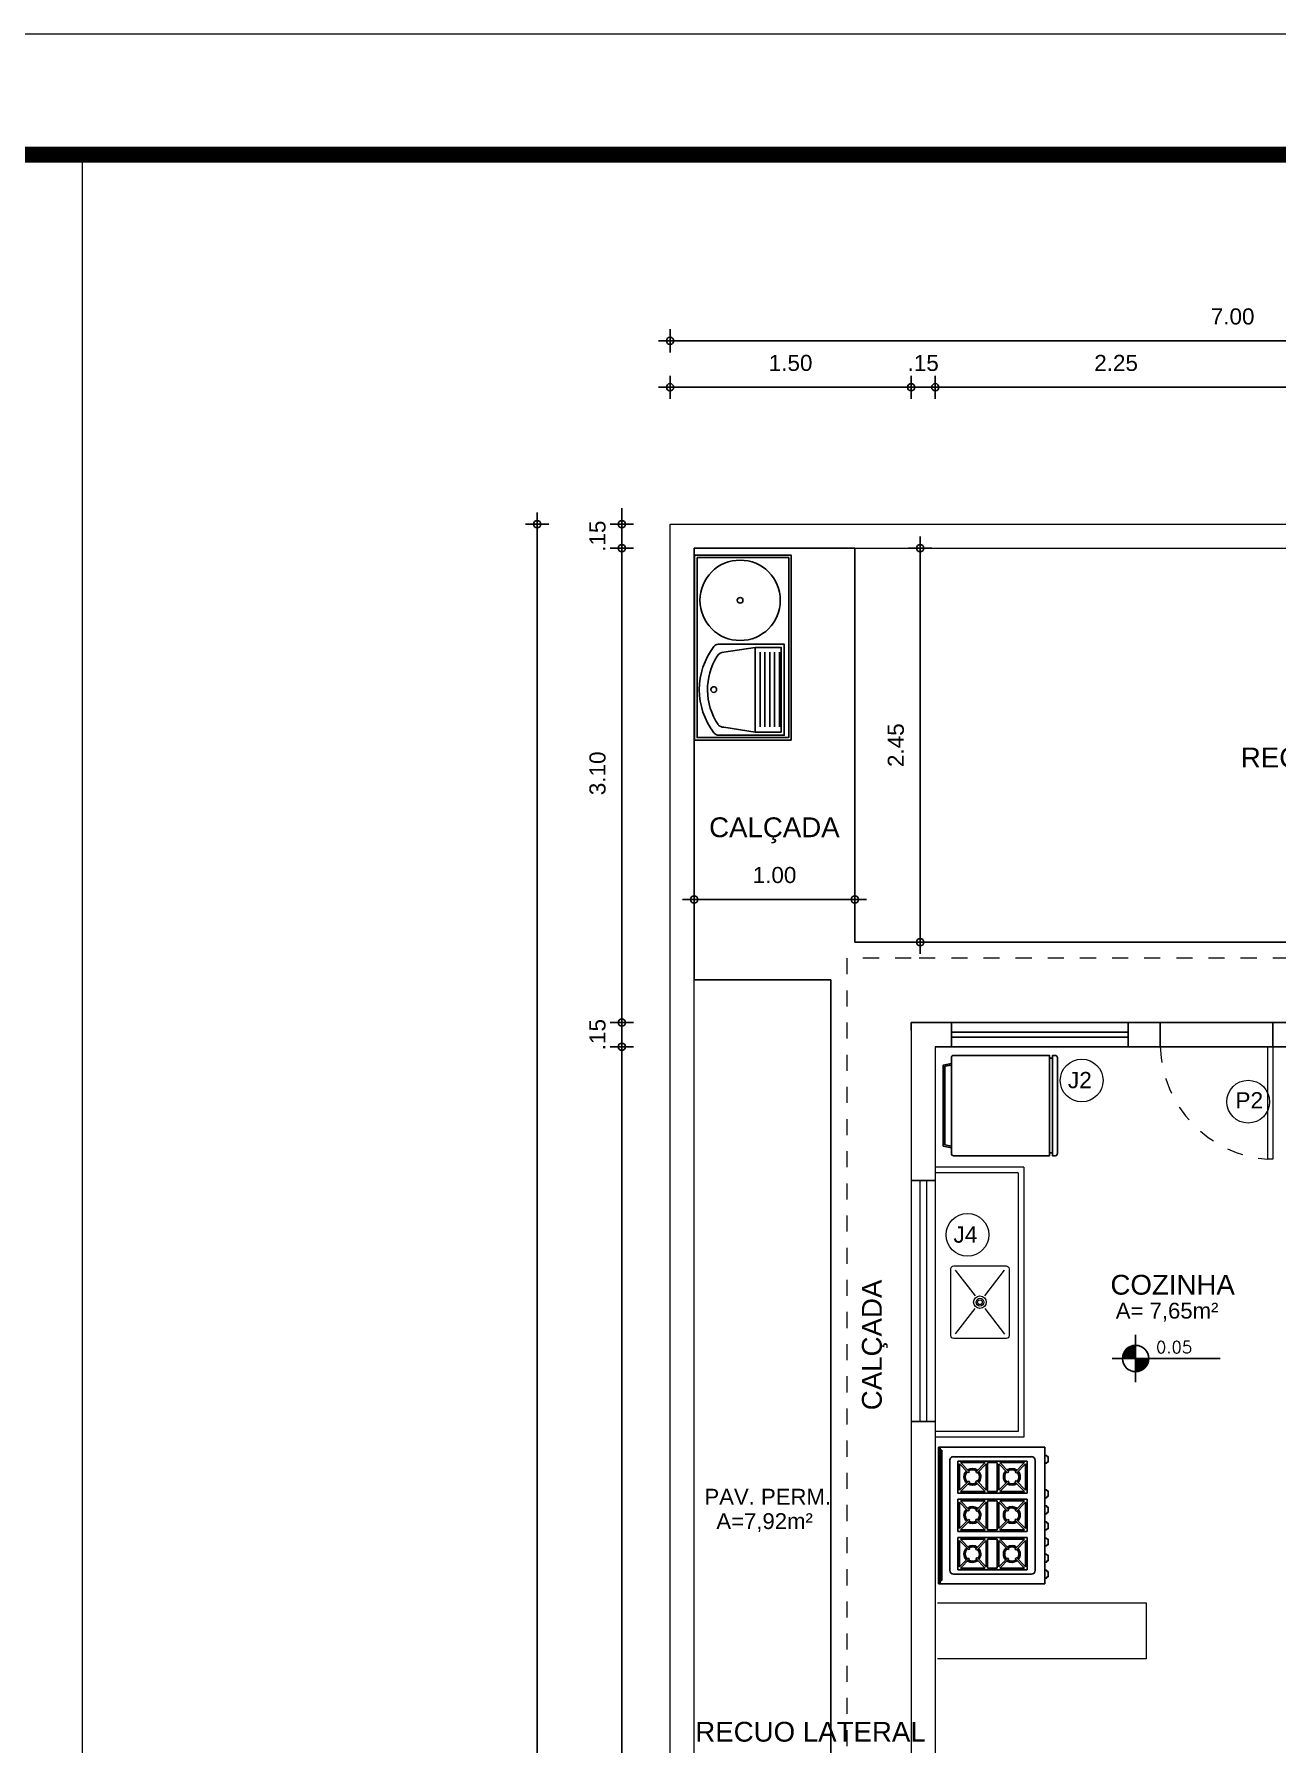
# Model space of a CAD drawing. Header units: millimetres. Extents: x 1345 to 2117, y 1214 to 1365.
# Drawn here: x 1863.5 to 1871.23, y 1285.41 to 1296.04 of the extents above; entities that cross this region are included whole.
import ezdxf

# ---------------------------------------------------------------- set-up
doc = ezdxf.new("R2010")
doc.units = ezdxf.units.MM
doc.header["$LTSCALE"] = 0.5
doc.linetypes.add('HIDDEN2', pattern=[0.1875, 0.125, -0.0625])
for name, color, linetype in [('02', 2, 'Continuous'), ('ARCO', 7, 'HIDDEN2'), ('DIVERSOS', 4, 'Continuous'), ('ESQUADRIA', 3, 'Continuous'), ('ESQUADRIAS', 3, 'Continuous'), ('MOBIL-I', 251, 'Continuous'), ('parede', 2, 'Continuous'), ('PISO', 8, 'Continuous'), ('TEXTO2', 3, 'Continuous'), ('TXT_0', 7, 'Continuous')]:
    doc.layers.add(name, color=color, linetype=linetype)
doc.styles.add('ADITIVOCAD', font='ROMANS.shx')
doc.styles.add('SANSSERIF', font='sas_____.pfb', dxfattribs={"height": 1})
doc.styles.get("Standard").update_dxf_attribs({"font": 'arial.ttf'})
doc.dimstyles.new('ESCALA50', dxfattribs={"dimtxt": 0.1, "dimasz": 0.05, "dimexe": 0.18, "dimexo": 0.06, "dimgap": 0.1, "dimtad": 1, "dimzin": 4, "dimdsep": 46, "dimtxsty": 'Standard', "dimblk": 'BOLA', "dimcen": -0.06, "dimse1": 1, "dimse2": 1, "dimclrd": 7, "dimclrt": 7, "dimadec": 0, "dimazin": 0, "dimtfac": 1, "dimtix": 1, "dimtmove": 0, "dimatfit": 3, "dimldrblk": 'BOLA', "dimfxl": 0, "dimtolj": 1, "dimtzin": 4, "dimarcsym": 0})

# ---------------------------------------------------------------- blocks, each defined once
blk = doc.blocks.new('ADC_MCOZ_03')
for p, q in [((-0.294, -0.66), (-0.294, -0.68)), ((0.294, -0.66), (0.294, -0.68))]:
    blk.add_line(p, q)
for points in [[(-0.263, -0.05), (-0.252, 0), (0.252, 0), (0.262, -0.05)], [(-0.252, -0.05), (-0.244, -0.01), (0.244, -0.01), (0.252, -0.05)]]:
    blk.add_lwpolyline(points)
for points in [[(0.298, -0.05, -0.414214), (0.312, -0.064), (0.312, -0.66), (-0.312, -0.66), (-0.312, -0.064, -0.414214), (-0.298, -0.05)], [(-0.312, -0.68), (-0.312, -0.696, 0.414214), (-0.298, -0.71), (0.298, -0.71, 0.414214), (0.312, -0.696), (0.312, -0.68)]]:
    blk.add_lwpolyline(points, format="xyb", close=True)
blk = doc.blocks.new('ADC_MCOZ_19')
for p, q in [((-0.425, 0), (-0.425, -0.66)), ((0.425, 0), (-0.425, 0)), ((0.425, -0.66), (0.425, 0)), ((0.425, -0.01), (-0.425, -0.01)), ((-0.405, -0.01), (-0.405, -0.02)), ((0.405, -0.02), (-0.405, -0.02)), ((-0.365, -0.093), (-0.365, -0.577)), ((0.342, -0.07), (-0.342, -0.07)), ((0.365, -0.577), (0.365, -0.093)), ((0.405, -0.02), (0.405, -0.01)), ((-0.338, -0.55), (-0.338, -0.12)), ((-0.338, -0.12), (-0.138, -0.12)), ((-0.328, -0.289), (-0.328, -0.136)), ((-0.328, -0.136), (-0.271, -0.192)), ((-0.32, -0.13), (-0.265, -0.184)), ((-0.32, -0.13), (-0.156, -0.13)), ((-0.156, -0.13), (-0.213, -0.185)), ((-0.148, -0.136), (-0.207, -0.194)), ((-0.148, -0.136), (-0.148, -0.289)), ((-0.138, -0.12), (-0.138, -0.55)), ((-0.1, -0.12), (-0.1, -0.55)), ((0.1, -0.12), (-0.1, -0.12)), ((-0.09, -0.136), (-0.09, -0.289)), ((-0.09, -0.136), (-0.031, -0.194)), ((-0.082, -0.13), (-0.025, -0.185)), ((0.082, -0.13), (-0.082, -0.13)), ((0.082, -0.13), (0.027, -0.184)), ((0.09, -0.136), (0.033, -0.192)), ((0.09, -0.289), (0.09, -0.136)), ((0.1, -0.55), (0.1, -0.12)), ((0.138, -0.12), (0.138, -0.55)), ((0.338, -0.12), (0.138, -0.12)), ((0.148, -0.136), (0.207, -0.194)), ((0.148, -0.136), (0.148, -0.289)), ((0.156, -0.13), (0.213, -0.185)), ((0.32, -0.13), (0.156, -0.13)), ((0.32, -0.13), (0.265, -0.184)), ((0.328, -0.136), (0.271, -0.192)), ((0.328, -0.289), (0.328, -0.136)), ((0.338, -0.55), (0.338, -0.12)), ((-0.269, -0.232), (-0.328, -0.289)), ((-0.328, -0.305), (-0.148, -0.305)), ((-0.328, -0.365), (-0.328, -0.305)), ((-0.262, -0.239), (-0.32, -0.295)), ((-0.156, -0.295), (-0.32, -0.295)), ((-0.216, -0.238), (-0.156, -0.295)), ((-0.209, -0.23), (-0.148, -0.289)), ((-0.148, -0.305), (-0.148, -0.365)), ((-0.029, -0.23), (-0.09, -0.289)), ((0.09, -0.305), (-0.09, -0.305)), ((-0.09, -0.305), (-0.09, -0.365)), ((-0.023, -0.238), (-0.082, -0.295)), ((-0.082, -0.295), (0.082, -0.295)), ((0.024, -0.239), (0.082, -0.295)), ((0.031, -0.232), (0.09, -0.289)), ((0.09, -0.365), (0.09, -0.305)), ((0.209, -0.23), (0.148, -0.289)), ((0.148, -0.305), (0.148, -0.365)), ((0.328, -0.305), (0.148, -0.305)), ((0.216, -0.238), (0.156, -0.295)), ((0.156, -0.295), (0.32, -0.295)), ((0.262, -0.239), (0.32, -0.295)), ((0.269, -0.232), (0.328, -0.289)), ((0.328, -0.365), (0.328, -0.305)), ((-0.328, -0.365), (-0.148, -0.365)), ((-0.328, -0.381), (-0.271, -0.437)), ((-0.328, -0.534), (-0.328, -0.381)), ((-0.32, -0.375), (-0.265, -0.429)), ((-0.32, -0.375), (-0.156, -0.375)), ((-0.156, -0.375), (-0.213, -0.43)), ((-0.148, -0.381), (-0.207, -0.439)), ((-0.148, -0.381), (-0.148, -0.534)), ((0.09, -0.365), (-0.09, -0.365)), ((-0.09, -0.381), (-0.031, -0.439)), ((-0.09, -0.381), (-0.09, -0.534)), ((0.082, -0.375), (-0.082, -0.375)), ((-0.082, -0.375), (-0.025, -0.43)), ((0.082, -0.375), (0.027, -0.429)), ((0.09, -0.381), (0.033, -0.437)), ((0.09, -0.534), (0.09, -0.381)), ((0.328, -0.365), (0.148, -0.365)), ((0.148, -0.381), (0.148, -0.534)), ((0.148, -0.381), (0.207, -0.439)), ((0.156, -0.375), (0.213, -0.43)), ((0.32, -0.375), (0.156, -0.375)), ((0.32, -0.375), (0.265, -0.429)), ((0.328, -0.381), (0.271, -0.437)), ((0.328, -0.534), (0.328, -0.381)), ((-0.269, -0.477), (-0.328, -0.534)), ((-0.262, -0.484), (-0.32, -0.54)), ((-0.216, -0.483), (-0.156, -0.54)), ((-0.209, -0.475), (-0.148, -0.534)), ((-0.029, -0.475), (-0.09, -0.534)), ((-0.023, -0.483), (-0.082, -0.54)), ((0.024, -0.484), (0.082, -0.54)), ((0.031, -0.477), (0.09, -0.534)), ((0.209, -0.475), (0.148, -0.534)), ((0.216, -0.483), (0.156, -0.54)), ((0.262, -0.484), (0.32, -0.54)), ((0.269, -0.477), (0.328, -0.534)), ((-0.342, -0.6), (0.342, -0.6)), ((-0.138, -0.55), (-0.338, -0.55)), ((-0.156, -0.54), (-0.32, -0.54)), ((-0.1, -0.55), (0.1, -0.55)), ((-0.082, -0.54), (0.082, -0.54)), ((0.138, -0.55), (0.338, -0.55)), ((0.156, -0.54), (0.32, -0.54)), ((-0.425, -0.66), (0.425, -0.66)), ((-0.39, -0.66), (-0.39, -0.674)), ((-0.39, -0.674), (-0.383, -0.674)), ((-0.383, -0.674), (-0.383, -0.681)), ((-0.383, -0.681), (-0.348, -0.681)), ((-0.348, -0.674), (-0.348, -0.681)), ((-0.348, -0.674), (-0.341, -0.674)), ((-0.341, -0.66), (-0.341, -0.674)), ((-0.29, -0.66), (-0.29, -0.674)), ((-0.29, -0.674), (-0.283, -0.674)), ((-0.283, -0.674), (-0.283, -0.681)), ((-0.283, -0.681), (-0.248, -0.681)), ((-0.248, -0.674), (-0.248, -0.681)), ((-0.248, -0.674), (-0.241, -0.674)), ((-0.241, -0.66), (-0.241, -0.674)), ((-0.19, -0.66), (-0.19, -0.674)), ((-0.19, -0.674), (-0.183, -0.674)), ((-0.183, -0.674), (-0.183, -0.681)), ((-0.183, -0.681), (-0.148, -0.681)), ((-0.148, -0.674), (-0.148, -0.681)), ((-0.148, -0.674), (-0.141, -0.674)), ((-0.141, -0.66), (-0.141, -0.674)), ((-0.09, -0.66), (-0.09, -0.674)), ((-0.09, -0.674), (-0.083, -0.674)), ((-0.083, -0.674), (-0.083, -0.681)), ((-0.083, -0.681), (-0.048, -0.681)), ((-0.048, -0.674), (-0.048, -0.681)), ((-0.048, -0.674), (-0.041, -0.674)), ((-0.041, -0.66), (-0.041, -0.674)), ((0.01, -0.66), (0.01, -0.674)), ((0.01, -0.674), (0.017, -0.674)), ((0.017, -0.674), (0.017, -0.681)), ((0.017, -0.681), (0.052, -0.681)), ((0.052, -0.674), (0.052, -0.681)), ((0.052, -0.674), (0.059, -0.674)), ((0.059, -0.66), (0.059, -0.674)), ((0.11, -0.66), (0.11, -0.674)), ((0.11, -0.674), (0.117, -0.674)), ((0.117, -0.674), (0.117, -0.681)), ((0.117, -0.681), (0.152, -0.681)), ((0.152, -0.674), (0.152, -0.681)), ((0.152, -0.674), (0.159, -0.674)), ((0.159, -0.66), (0.159, -0.674)), ((0.324, -0.66), (0.324, -0.674)), ((0.324, -0.674), (0.331, -0.674)), ((0.331, -0.674), (0.331, -0.681)), ((0.331, -0.681), (0.366, -0.681)), ((0.366, -0.674), (0.366, -0.681)), ((0.366, -0.674), (0.373, -0.674)), ((0.373, -0.66), (0.373, -0.674))]:
    blk.add_line(p, q)
for centre, radius, start, end in [((-0.342, -0.093), 0.0234, 90, 180), ((0.342, -0.093), 0.0234, 360, 90), ((-0.24, -0.21), 0.0525, 146.7284, 216.956), ((-0.24, -0.21), 0.0442, 147.9107, 216.4727), ((-0.24, -0.21), 0.0525, 42.0892, 135.793), ((-0.24, -0.21), 0.0442, 42.5726, 134.909), ((-0.24, -0.21), 0.0364, 133.7108, 149.5156), ((-0.24, -0.21), 0.0364, 27.382, 43.227), ((-0.24, -0.21), 0.0442, 326.0457, 29.5488), ((-0.24, -0.21), 0.0525, 325.1618, 31.1407), ((0.002, -0.21), 0.0525, 148.8593, 214.8382), ((0.002, -0.21), 0.0442, 150.4512, 213.9543), ((0.002, -0.21), 0.0525, 44.207, 137.9108), ((0.002, -0.21), 0.0442, 45.091, 137.4274), ((0.002, -0.21), 0.0364, 136.773, 152.618), ((0.002, -0.21), 0.0364, 30.4844, 46.2892), ((0.002, -0.21), 0.0442, 323.5273, 32.0893), ((0.002, -0.21), 0.0525, 323.044, 33.2716), ((0.24, -0.21), 0.0525, 148.8593, 214.8382), ((0.24, -0.21), 0.0442, 150.4512, 213.9543), ((0.24, -0.21), 0.0525, 44.207, 137.9108), ((0.24, -0.21), 0.0442, 45.091, 137.4274), ((0.24, -0.21), 0.0364, 136.773, 152.618), ((0.24, -0.21), 0.0364, 30.4844, 46.2892), ((0.24, -0.21), 0.0442, 323.5273, 32.0893), ((0.24, -0.21), 0.0525, 323.044, 33.2716), ((-0.24, -0.21), 0.0525, 227.9045, 314.2264), ((-0.24, -0.21), 0.0364, 215.8183, 231.6632), ((-0.24, -0.21), 0.0442, 229.4965, 313.0441), ((-0.24, -0.21), 0.0364, 311.4391, 327.244), ((0.002, -0.21), 0.0525, 225.7736, 312.0955), ((0.002, -0.21), 0.0364, 212.756, 228.5609), ((0.002, -0.21), 0.0442, 226.9559, 310.5035), ((0.002, -0.21), 0.0364, 308.3368, 324.1817), ((0.24, -0.21), 0.0525, 225.7736, 312.0955), ((0.24, -0.21), 0.0364, 212.756, 228.5609), ((0.24, -0.21), 0.0442, 226.9559, 310.5035), ((0.24, -0.21), 0.0364, 308.3368, 324.1817), ((-0.24, -0.455), 0.0525, 42.0892, 135.793), ((-0.24, -0.455), 0.0442, 42.5726, 134.909), ((0.002, -0.455), 0.0525, 44.207, 137.9108), ((0.002, -0.455), 0.0442, 45.091, 137.4274), ((0.24, -0.455), 0.0525, 44.207, 137.9108), ((0.24, -0.455), 0.0442, 45.091, 137.4274), ((-0.24, -0.455), 0.0525, 146.7284, 216.956), ((-0.24, -0.455), 0.0442, 147.9107, 216.4727), ((-0.24, -0.455), 0.0525, 227.9045, 314.2264), ((-0.24, -0.455), 0.0364, 133.7108, 149.5156), ((-0.24, -0.455), 0.0364, 215.8183, 231.6632), ((-0.24, -0.455), 0.0442, 229.4965, 313.0441), ((-0.24, -0.455), 0.0364, 311.4391, 327.244), ((-0.24, -0.455), 0.0364, 27.382, 43.227), ((-0.24, -0.455), 0.0442, 326.0457, 29.5488), ((-0.24, -0.455), 0.0525, 325.1618, 31.1407), ((0.002, -0.455), 0.0525, 148.8593, 214.8382), ((0.002, -0.455), 0.0442, 150.4512, 213.9543), ((0.002, -0.455), 0.0525, 225.7736, 312.0955), ((0.002, -0.455), 0.0364, 136.773, 152.618), ((0.002, -0.455), 0.0364, 212.756, 228.5609), ((0.002, -0.455), 0.0442, 226.9559, 310.5035), ((0.002, -0.455), 0.0364, 308.3368, 324.1817), ((0.002, -0.455), 0.0364, 30.4844, 46.2892), ((0.002, -0.455), 0.0442, 323.5273, 32.0893), ((0.002, -0.455), 0.0525, 323.044, 33.2716), ((0.24, -0.455), 0.0525, 148.8593, 214.8382), ((0.24, -0.455), 0.0442, 150.4512, 213.9543), ((0.24, -0.455), 0.0525, 225.7736, 312.0955), ((0.24, -0.455), 0.0364, 136.773, 152.618), ((0.24, -0.455), 0.0364, 212.756, 228.5609), ((0.24, -0.455), 0.0442, 226.9559, 310.5035), ((0.24, -0.455), 0.0364, 308.3368, 324.1817), ((0.24, -0.455), 0.0364, 30.4844, 46.2892), ((0.24, -0.455), 0.0442, 323.5273, 32.0893), ((0.24, -0.455), 0.0525, 323.044, 33.2716), ((-0.342, -0.577), 0.0234, 180, 270), ((0.342, -0.577), 0.0234, 270, 360)]:
    blk.add_arc(centre, radius, start, end)
blk = doc.blocks.new('Adc_nivelpl')
h = blk.add_hatch()
h.set_pattern_fill('_U', color=256, scale=0.005, angle=45, style=0, double=1)
h.set_pattern_definition([(45, (-5.8772514, -3.5161936), (-0.003535534, 0.003535534), []), (135, (-5.8772514, -3.5161936), (-0.003535534, -0.003535534), [])])
h.paths.add_polyline_path([(0.195, -0.087, 0.414214), (0.087, -0.195), (0.195, -0.195)])
h.paths.add_polyline_path([(0.195, -0.195), (0.195, -0.304, 0.414214), (0.304, -0.195)])
for p, q in [((0.195, 0), (0.195, -0.391)), ((0.896, -0.195), (0, -0.195))]:
    blk.add_line(p, q)
blk.add_circle((0.195, -0.195), 0.109)
at = {"flags": 8}
blk.add_attdef('NIVEL', (0.364, -0.15), '', height=0.1, dxfattribs=at)
blk = doc.blocks.new('BOLA')
for p, q in [((-1.44, 0), (1.44, 0)), ((0, -1.44), (0, 1.44))]:
    blk.add_line(p, q)
blk.add_circle((0, 0), 0.452)
blk = doc.blocks.new('*D75')
at = {"color": 7, "linetype": 'ByBlock', "lineweight": -2, "transparency": 16777216}
blk.add_line((1867.51, 1294.135), (1874.41, 1294.135), dxfattribs=at)
at = {"layer": 'Defpoints', "color": 0, "linetype": 'ByBlock', "transparency": 16777216}
for p in [(1874.46, 1294.135), (1867.46, 1293.789), (1874.46, 1293.789)]:
    blk.add_point(p, dxfattribs=at)
at = {"color": 7, "linetype": 'ByBlock', "lineweight": -2, "transparency": 16777216, "xscale": 0.05, "yscale": 0.05, "zscale": 0.05, "rotation": 180}
blk.add_blockref('BOLA', (1867.46, 1294.135), dxfattribs=at)
at = {"color": 7, "linetype": 'ByBlock', "lineweight": -2, "transparency": 16777216, "xscale": 0.05, "yscale": 0.05, "zscale": 0.05}
blk.add_blockref('BOLA', (1874.46, 1294.135), dxfattribs=at)
at = {"color": 7, "linetype": 'ByBlock', "transparency": 16777216, "insert": (1870.96, 1294.286), "char_height": 0.1, "attachment_point": 5}
blk.add_mtext('\\A1;7.00', dxfattribs=at)
blk = doc.blocks.new('*D127')
at = {"color": 7, "linetype": 'ByBlock', "lineweight": -2, "transparency": 16777216}
for p, q in [((1867.16, 1293.045), (1867.16, 1293.095)), ((1867.16, 1292.845), (1867.16, 1292.995)), ((1867.16, 1292.795), (1867.16, 1292.745))]:
    blk.add_line(p, q, dxfattribs=at)
at = {"layer": 'Defpoints', "color": 0, "linetype": 'ByBlock', "transparency": 16777216}
for p in [(1867.16, 1292.995), (1867.46, 1292.995), (1867.61, 1292.845)]:
    blk.add_point(p, dxfattribs=at)
at = {"color": 7, "linetype": 'ByBlock', "lineweight": -2, "transparency": 16777216, "xscale": 0.05, "yscale": 0.05, "zscale": 0.05}
for p, rotation in [((1867.16, 1292.995), 270), ((1867.16, 1292.845), 90)]:
    blk.add_blockref('BOLA', p, dxfattribs=dict(at, rotation=rotation))
at = {"color": 7, "linetype": 'ByBlock', "transparency": 16777216, "insert": (1867.009, 1292.92), "char_height": 0.1, "attachment_point": 5, "rotation": 90}
blk.add_mtext('\\A1;.15', dxfattribs=at)
blk = doc.blocks.new('*D84')
at = {"color": 7, "linetype": 'ByBlock', "lineweight": -2, "transparency": 16777216}
blk.add_line((1867.16, 1292.945), (1867.16, 1289.945), dxfattribs=at)
at = {"layer": 'Defpoints', "color": 0, "linetype": 'ByBlock', "transparency": 16777216}
for p in [(1867.46, 1292.995), (1867.16, 1289.895), (1868.96, 1289.895)]:
    blk.add_point(p, dxfattribs=at)
at = {"color": 7, "linetype": 'ByBlock', "lineweight": -2, "transparency": 16777216, "xscale": 0.05, "yscale": 0.05, "zscale": 0.05}
for p, rotation in [((1867.16, 1292.995), 90), ((1867.16, 1289.895), 270)]:
    blk.add_blockref('BOLA', p, dxfattribs=dict(at, rotation=rotation))
at = {"color": 7, "linetype": 'ByBlock', "transparency": 16777216, "insert": (1867.009, 1291.445), "char_height": 0.1, "attachment_point": 5, "rotation": 90}
blk.add_mtext('\\A1;3.10', dxfattribs=at)
blk = doc.blocks.new('*D85')
at = {"color": 7, "linetype": 'ByBlock', "lineweight": -2, "transparency": 16777216}
for p, q in [((1867.16, 1289.945), (1867.16, 1289.995)), ((1867.16, 1289.745), (1867.16, 1289.895)), ((1867.16, 1289.695), (1867.16, 1289.645))]:
    blk.add_line(p, q, dxfattribs=at)
at = {"layer": 'Defpoints', "color": 0, "linetype": 'ByBlock', "transparency": 16777216}
for p in [(1867.16, 1289.895), (1869.11, 1289.895), (1869.26, 1289.745)]:
    blk.add_point(p, dxfattribs=at)
at = {"color": 7, "linetype": 'ByBlock', "lineweight": -2, "transparency": 16777216, "xscale": 0.05, "yscale": 0.05, "zscale": 0.05}
for p, rotation in [((1867.16, 1289.895), 270), ((1867.16, 1289.745), 90)]:
    blk.add_blockref('BOLA', p, dxfattribs=dict(at, rotation=rotation))
at = {"color": 7, "linetype": 'ByBlock', "transparency": 16777216, "insert": (1867.009, 1289.82), "char_height": 0.1, "attachment_point": 5, "rotation": 90}
blk.add_mtext('\\A1;.15', dxfattribs=at)
blk = doc.blocks.new('*D86')
at = {"color": 7, "linetype": 'ByBlock', "lineweight": -2, "transparency": 16777216}
blk.add_line((1867.16, 1289.845), (1867.16, 1279.895), dxfattribs=at)
at = {"layer": 'Defpoints', "color": 0, "linetype": 'ByBlock', "transparency": 16777216}
for p in [(1869.11, 1289.895), (1867.16, 1279.845), (1869.26, 1279.845)]:
    blk.add_point(p, dxfattribs=at)
at = {"color": 7, "linetype": 'ByBlock', "lineweight": -2, "transparency": 16777216, "xscale": 0.05, "yscale": 0.05, "zscale": 0.05}
for p, rotation in [((1867.16, 1289.895), 90), ((1867.16, 1279.845), 270)]:
    blk.add_blockref('BOLA', p, dxfattribs=dict(at, rotation=rotation))
at = {"color": 7, "linetype": 'ByBlock', "transparency": 16777216, "insert": (1867.009, 1284.87), "char_height": 0.1, "attachment_point": 5, "rotation": 90}
blk.add_mtext('\\A1;10.05', dxfattribs=at)
blk = doc.blocks.new('*D129')
at = {"color": 7, "linetype": 'ByBlock', "lineweight": -2, "transparency": 16777216}
blk.add_line((1866.633, 1292.945), (1866.633, 1268.045), dxfattribs=at)
at = {"layer": 'Defpoints', "color": 0, "linetype": 'ByBlock', "transparency": 16777216}
for p in [(1867.46, 1292.995), (1866.633, 1267.995), (1867.46, 1267.995)]:
    blk.add_point(p, dxfattribs=at)
at = {"color": 7, "linetype": 'ByBlock', "lineweight": -2, "transparency": 16777216, "xscale": 0.05, "yscale": 0.05, "zscale": 0.05}
for p, rotation in [((1866.633, 1292.995), 90), ((1866.633, 1267.995), 270)]:
    blk.add_blockref('BOLA', p, dxfattribs=dict(at, rotation=rotation))
at = {"color": 7, "linetype": 'ByBlock', "transparency": 16777216, "insert": (1866.482, 1280.495), "char_height": 0.1, "attachment_point": 5, "rotation": 90}
blk.add_mtext('\\A1;25.00', dxfattribs=at)
blk = doc.blocks.new('*D90')
at = {"color": 7, "linetype": 'ByBlock', "lineweight": -2, "transparency": 16777216}
blk.add_line((1871.31, 1293.846), (1869.16, 1293.846), dxfattribs=at)
at = {"layer": 'Defpoints', "color": 0, "linetype": 'ByBlock', "transparency": 16777216}
for p in [(1869.11, 1293.846), (1869.11, 1292.764), (1871.36, 1292.764)]:
    blk.add_point(p, dxfattribs=at)
at = {"color": 7, "linetype": 'ByBlock', "lineweight": -2, "transparency": 16777216, "xscale": 0.05, "yscale": 0.05, "zscale": 0.05, "rotation": 180}
blk.add_blockref('BOLA', (1869.11, 1293.846), dxfattribs=at)
at = {"color": 7, "linetype": 'ByBlock', "lineweight": -2, "transparency": 16777216, "xscale": 0.05, "yscale": 0.05, "zscale": 0.05}
blk.add_blockref('BOLA', (1871.36, 1293.846), dxfattribs=at)
at = {"color": 7, "linetype": 'ByBlock', "transparency": 16777216, "insert": (1870.235, 1293.997), "char_height": 0.1, "attachment_point": 5}
blk.add_mtext('\\A1;2.25', dxfattribs=at)
blk = doc.blocks.new('*D91')
at = {"color": 7, "linetype": 'ByBlock', "lineweight": -2, "transparency": 16777216}
for p, q in [((1868.91, 1293.846), (1868.86, 1293.846)), ((1869.11, 1293.846), (1868.96, 1293.846)), ((1869.16, 1293.846), (1869.21, 1293.846))]:
    blk.add_line(p, q, dxfattribs=at)
at = {"layer": 'Defpoints', "color": 0, "linetype": 'ByBlock', "transparency": 16777216}
for p in [(1868.96, 1293.846), (1868.96, 1292.914), (1869.11, 1292.764)]:
    blk.add_point(p, dxfattribs=at)
at = {"color": 7, "linetype": 'ByBlock', "lineweight": -2, "transparency": 16777216, "xscale": 0.05, "yscale": 0.05, "zscale": 0.05}
blk.add_blockref('BOLA', (1868.96, 1293.846), dxfattribs=at)
at = {"color": 7, "linetype": 'ByBlock', "lineweight": -2, "transparency": 16777216, "xscale": 0.05, "yscale": 0.05, "zscale": 0.05, "rotation": 180}
blk.add_blockref('BOLA', (1869.11, 1293.846), dxfattribs=at)
at = {"color": 7, "linetype": 'ByBlock', "transparency": 16777216, "insert": (1869.035, 1293.997), "char_height": 0.1, "attachment_point": 5}
blk.add_mtext('\\A1;.15', dxfattribs=at)
blk = doc.blocks.new('*D92')
at = {"color": 7, "linetype": 'ByBlock', "lineweight": -2, "transparency": 16777216}
blk.add_line((1868.91, 1293.846), (1867.51, 1293.846), dxfattribs=at)
at = {"layer": 'Defpoints', "color": 0, "linetype": 'ByBlock', "transparency": 16777216}
for p in [(1867.46, 1293.846), (1867.46, 1292.914), (1868.96, 1292.914)]:
    blk.add_point(p, dxfattribs=at)
at = {"color": 7, "linetype": 'ByBlock', "lineweight": -2, "transparency": 16777216, "xscale": 0.05, "yscale": 0.05, "zscale": 0.05, "rotation": 180}
blk.add_blockref('BOLA', (1867.46, 1293.846), dxfattribs=at)
at = {"color": 7, "linetype": 'ByBlock', "lineweight": -2, "transparency": 16777216, "xscale": 0.05, "yscale": 0.05, "zscale": 0.05}
blk.add_blockref('BOLA', (1868.96, 1293.846), dxfattribs=at)
at = {"color": 7, "linetype": 'ByBlock', "transparency": 16777216, "insert": (1868.21, 1293.997), "char_height": 0.1, "attachment_point": 5}
blk.add_mtext('\\A1;1.50', dxfattribs=at)
blk = doc.blocks.new('*D171')
at = {"color": 7, "lineweight": -2, "transparency": 16777216}
blk.add_line((1868.56, 1290.66), (1867.66, 1290.66), dxfattribs=at)
at = {"layer": 'Defpoints', "color": 0, "transparency": 16777216}
for p in [(1867.61, 1290.66), (1867.61, 1290.395), (1868.61, 1290.395)]:
    blk.add_point(p, dxfattribs=at)
at = {"color": 7, "lineweight": -2, "transparency": 16777216, "xscale": 0.05, "yscale": 0.05, "zscale": 0.05, "rotation": 180}
blk.add_blockref('BOLA', (1867.61, 1290.66), dxfattribs=at)
at = {"color": 7, "lineweight": -2, "transparency": 16777216, "xscale": 0.05, "yscale": 0.05, "zscale": 0.05}
blk.add_blockref('BOLA', (1868.61, 1290.66), dxfattribs=at)
at = {"color": 7, "transparency": 16777216, "insert": (1868.11, 1290.812), "char_height": 0.1, "attachment_point": 5}
blk.add_mtext('\\A1;1.00', dxfattribs=at)
blk = doc.blocks.new('*D172')
at = {"color": 7, "lineweight": -2, "transparency": 16777216}
blk.add_line((1869.016, 1292.795), (1869.016, 1290.445), dxfattribs=at)
at = {"layer": 'Defpoints', "color": 0, "transparency": 16777216}
for p in [(1868.61, 1292.845), (1868.61, 1290.395), (1869.016, 1290.395)]:
    blk.add_point(p, dxfattribs=at)
at = {"color": 7, "lineweight": -2, "transparency": 16777216, "xscale": 0.05, "yscale": 0.05, "zscale": 0.05}
for p, rotation in [((1869.016, 1292.845), 90), ((1869.016, 1290.395), 270)]:
    blk.add_blockref('BOLA', p, dxfattribs=dict(at, rotation=rotation))
at = {"color": 7, "transparency": 16777216, "insert": (1868.865, 1291.62), "char_height": 0.1, "attachment_point": 5, "rotation": 90}
blk.add_mtext('\\A1;2.45', dxfattribs=at)

msp = doc.modelspace()

# ---------------------------------------------------------------- linework, layer by layer
for p, q in [((1867.795, 1292.198), (1867.99, 1292.228)), ((1867.99, 1291.702), (1867.99, 1292.228)), ((1868.02, 1291.734), (1868.02, 1292.198)), ((1868.05, 1291.734), (1868.05, 1292.198)), ((1868.08, 1291.734), (1868.08, 1292.198)), ((1868.11, 1291.734), (1868.11, 1292.198)), ((1868.14, 1291.734), (1868.14, 1292.198)), ((1867.795, 1291.732), (1867.99, 1291.702)), ((1870.51, 1289.895), (1871.21, 1289.895)), ((1870.51, 1289.745), (1871.21, 1289.745))]:
    msp.add_line(p, q)
at = {"color": 4, "linetype": 'ByBlock'}
for p, q in [((1874.31, 1290.395), (1868.61, 1290.395)), ((1868.46, 1290.161), (1868.46, 1280.845)), ((1869.21, 1289.895), (1870.31, 1289.895)), ((1869.21, 1289.745), (1870.31, 1289.745))]:
    msp.add_line(p, q, dxfattribs=at)
at = {"color": 2, "linetype": 'ByBlock'}
for p, q in [((1868.96, 1289.845), (1868.96, 1289.895)), ((1868.96, 1289.895), (1869.11, 1289.895)), ((1869.21, 1289.895), (1869.11, 1289.895)), ((1869.21, 1289.745), (1869.21, 1289.895)), ((1870.31, 1289.745), (1870.31, 1289.895)), ((1870.51, 1289.895), (1870.312, 1289.895)), ((1870.51, 1289.745), (1870.51, 1289.895)), ((1871.21, 1289.895), (1871.91, 1289.895)), ((1871.21, 1289.745), (1871.21, 1289.895)), ((1869.21, 1289.745), (1869.11, 1289.745)), ((1869.36, 1289.745), (1869.26, 1289.745)), ((1870.51, 1289.745), (1870.31, 1289.745)), ((1871.21, 1289.745), (1871.36, 1289.745))]:
    msp.add_line(p, q, dxfattribs=at)
at = {"color": 3, "linetype": 'ByBlock'}
for p, q in [((1870.31, 1289.835), (1869.21, 1289.835)), ((1870.31, 1289.805), (1869.21, 1289.805)), ((1871.18, 1289.745), (1871.21, 1289.745))]:
    msp.add_line(p, q, dxfattribs=at)
at = {"color": 6, "linetype": 'ByBlock'}
for p, q in [((1869.11, 1288.913), (1868.96, 1288.913)), ((1869.11, 1287.413), (1868.96, 1287.413))]:
    msp.add_line(p, q, dxfattribs=at)
at = {"color": 4, "linetype": 'ByBlock'}
msp.add_lwpolyline([(1868.46, 1290.161), (1867.61, 1290.161), (1867.61, 1292.845), (1868.61, 1292.845), (1868.61, 1290.395)], dxfattribs=at)
for points in [[(1868.213, 1291.652), (1868.213, 1292.802), (1867.613, 1292.802), (1867.613, 1291.652)], [(1867.628, 1292.787), (1867.628, 1291.667), (1868.198, 1291.667), (1868.198, 1292.787)]]:
    msp.add_lwpolyline(points, close=True)
msp.add_lwpolyline([(1867.755, 1291.682, -0.153737), (1867.733, 1291.697, -0.338906), (1867.733, 1292.234, -0.256007), (1867.759, 1292.248), (1868.171, 1292.248), (1868.171, 1291.682)], format="xyb", close=True)
msp.add_lwpolyline([(1867.99, 1292.228), (1868.151, 1292.228), (1868.151, 1291.702), (1867.99, 1291.702, -0.125189)], format="xyb")
for centre, radius in [((1867.896, 1292.521), 0.25), ((1867.896, 1292.521), 0.0177), ((1867.732, 1291.966), 0.0177)]:
    msp.add_circle(centre, radius)
for centre, radius, start, end in [((1868.084, 1291.966), 0.391, 147.7458, 213.7499), ((1867.795, 1292.148), 0.05, 90, 147.7458), ((1867.795, 1291.782), 0.05, 222.7383, 270)]:
    msp.add_arc(centre, radius, start, end)
at = {"layer": '02', "color": 2, "lineweight": 18}
for p, q in [((1868.96, 1289.845), (1868.96, 1285.145)), ((1869.11, 1289.745), (1869.11, 1285.145))]:
    msp.add_line(p, q, dxfattribs=at)
at = {"layer": '02', "lineweight": 18}
for points in [[(1849.817, 1251.492), (1911.017, 1251.492), (1911.017, 1296.042), (1849.817, 1296.042)], [(1850.567, 1295.292), (1863.803, 1295.292), (1863.803, 1261.503), (1850.567, 1261.503)], [(1877.641, 1295.32), (1863.803, 1295.32), (1863.803, 1261.503), (1877.641, 1261.503)], [(1877.641, 1295.32), (1863.803, 1295.32), (1863.803, 1261.503), (1877.641, 1261.503)]]:
    msp.add_lwpolyline(points, close=True, dxfattribs=at)
at = {"layer": '02', "lineweight": 18, "const_width": 0.1}
msp.add_lwpolyline([(1850.567, 1252.242), (1910.267, 1252.242), (1910.267, 1295.292), (1850.567, 1295.292)], close=True, dxfattribs=at)
at = {"layer": 'ARCO', "lineweight": 18}
for p, q in [((1868.96, 1290.295), (1868.56, 1290.295)), ((1868.56, 1290.295), (1868.56, 1285.128)), ((1874.31, 1290.295), (1868.96, 1290.295))]:
    msp.add_line(p, q, dxfattribs=at)
msp.add_arc((1871.232, 1289.766), 0.723, 181.6504, 265.8407, dxfattribs=at)
at = {"layer": 'DIVERSOS', "lineweight": 18}
for p, q in [((1869.123, 1286.287), (1870.423, 1286.287)), ((1870.423, 1286.287), (1870.423, 1285.937)), ((1870.423, 1285.937), (1869.123, 1285.937))]:
    msp.add_line(p, q, dxfattribs=at)
at = {"layer": 'ESQUADRIA', "lineweight": 18}
for p, q in [((1869.015, 1288.913), (1869.015, 1287.413)), ((1869.055, 1288.913), (1869.055, 1287.413))]:
    msp.add_line(p, q, dxfattribs=at)
at = {"layer": 'ESQUADRIAS', "lineweight": 18}
for points in [[(1871.21, 1289.045), (1871.18, 1289.045), (1871.18, 1289.745)], [(1871.21, 1289.745), (1871.21, 1289.745), (1871.21, 1289.045)]]:
    msp.add_lwpolyline(points, dxfattribs=at)
at = {"layer": 'MOBIL-I', "lineweight": 18}
for p, q in [((1869.66, 1288.995), (1869.11, 1288.995)), ((1869.66, 1288.995), (1869.66, 1287.317)), ((1869.625, 1288.96), (1869.11, 1288.96)), ((1869.625, 1288.96), (1869.625, 1287.352)), ((1869.234, 1288.355), (1869.358, 1288.195)), ((1869.418, 1288.195), (1869.541, 1288.355)), ((1869.236, 1287.96), (1869.358, 1288.117)), ((1869.418, 1288.117), (1869.541, 1287.957)), ((1869.625, 1287.352), (1869.11, 1287.352)), ((1869.66, 1287.317), (1869.11, 1287.317))]:
    msp.add_line(p, q, dxfattribs=at)
msp.add_lwpolyline([(1869.207, 1288.205), (1869.207, 1288.364, -0.414214), (1869.225, 1288.382), (1869.551, 1288.382, -0.414214), (1869.569, 1288.364), (1869.569, 1287.948, -0.414214), (1869.551, 1287.93), (1869.225, 1287.93, -0.414214), (1869.207, 1287.948), (1869.207, 1288.205)], format="xyb", dxfattribs=at)
for radius in [0.0391, 0.024, 0.0147]:
    msp.add_circle((1869.388, 1288.156), radius, dxfattribs=at)
at = {"layer": 'parede', "lineweight": 18}
for p, q in [((1867.46, 1267.995), (1867.46, 1292.995)), ((1867.46, 1292.995), (1874.46, 1292.995)), ((1867.61, 1268.495), (1867.61, 1292.845)), ((1867.61, 1292.845), (1874.31, 1292.845))]:
    msp.add_line(p, q, dxfattribs=at)
at = {"layer": 'PISO', "lineweight": 18}
for centre in [(1870.021, 1289.535), (1871.057, 1289.403), (1869.31, 1288.575)]:
    msp.add_circle(centre, 0.133, dxfattribs=at)

# ---------------------------------------------------------------- block references
at = {"layer": 'MOBIL-I', "lineweight": 18, "rotation": 90}
for name, p in [('ADC_MCOZ_03', (1869.16, 1289.379)), ('ADC_MCOZ_19', (1869.131, 1286.83))]:
    msp.add_blockref(name, p, dxfattribs=at)
at = {"layer": 'TXT_0', "lineweight": 18}
ref = msp.add_blockref('Adc_nivelpl', (1870.21, 1287.952), dxfattribs=dict(at, xscale=0.75, yscale=0.75, zscale=0.75))
ref.add_attrib('NIVEL', '0.05', (1870.483, 1287.839), dxfattribs={"height": 0.075, "style": 'ADITIVOCAD', "flags": 8})

# ---------------------------------------------------------------- texts
at = {"layer": 'DIVERSOS', "lineweight": 18, "char_height": 0.1011, "width": 0.37308, "attachment_point": 1}
for s, insert in [('{\\C3;J2}', (1869.935, 1289.588)), ('{\\C3;P2}', (1870.977, 1289.462)), ('{\\C3;J4}', (1869.223, 1288.627))]:
    msp.add_mtext(s, dxfattribs=dict(at, insert=insert))
at = {"layer": 'TEXTO2', "lineweight": 18, "style": 'SANSSERIF'}
for s, height, p in [('RECUO DE FUNDO', 0.12312, (1871.011, 1291.482)), ('CALÇADA', 0.1231, (1867.703, 1291.048)), ('COZINHA', 0.1231, (1870.2, 1288.203)), ('RECUO LATERAL', 0.12312, (1867.617, 1285.423))]:
    msp.add_text(s, height=height, dxfattribs=at).set_placement(p)
msp.add_text('CALÇADA', height=0.1231, rotation=90, dxfattribs=at).set_placement((1868.777, 1287.484))
at = {"layer": 'TXT_0', "lineweight": 18, "style": 'SANSSERIF'}
for s, p in [('A= 7,65m²', (1870.233, 1288.054)), ('PAV. PERM.', (1867.674, 1286.897)), ('A=7,92m²', (1867.748, 1286.745))]:
    msp.add_text(s, height=0.0985, dxfattribs=at).set_placement(p)

# ---------------------------------------------------------------- dimensions: what is measured, and where the dimension line sits
at = {"color": 2, "linetype": 'ByBlock'}
dim = msp.add_linear_dim(base=(1874.46, 1294.135), p1=(1867.46, 1293.789), p2=(1874.46, 1293.789), dimstyle='ESCALA50', dxfattribs=at)
dim.commit()
dim.dimension.update_dxf_attribs({"geometry": '*D75', "text_midpoint": (1870.96, 1294.286)})
for base, p1, p2, picture, middle in [((1867.46, 1293.846), (1868.96, 1292.914), (1867.46, 1292.914), '*D92', (1868.21, 1293.997)), ((1868.96, 1293.846), (1869.11, 1292.764), (1868.96, 1292.914), '*D91', (1869.035, 1293.997)), ((1869.11, 1293.846), (1871.36, 1292.764), (1869.11, 1292.764), '*D90', (1870.235, 1293.997))]:
    dim = msp.add_linear_dim(base=base, p1=p1, p2=p2, dimstyle='ESCALA50', override={"dimtmove": 1}, dxfattribs=at)
    dim.commit()
    dim.dimension.update_dxf_attribs({"geometry": picture, "text_midpoint": middle})
for base, p1, p2, picture, middle in [((1866.633, 1267.995), (1867.46, 1292.995), (1867.46, 1267.995), '*D129', (1866.482, 1280.495)), ((1867.16, 1292.995), (1867.61, 1292.845), (1867.46, 1292.995), '*D127', (1867.009, 1292.92))]:
    dim = msp.add_linear_dim(base=base, p1=p1, p2=p2, angle=90, dimstyle='ESCALA50', dxfattribs=at)
    dim.commit()
    dim.dimension.update_dxf_attribs({"geometry": picture, "text_midpoint": middle})
for base, p1, p2, picture, middle in [((1867.16, 1289.895), (1867.46, 1292.995), (1868.96, 1289.895), '*D84', (1867.009, 1291.445)), ((1867.16, 1289.895), (1869.26, 1289.745), (1869.11, 1289.895), '*D85', (1867.009, 1289.82)), ((1867.16, 1279.845), (1869.11, 1289.895), (1869.26, 1279.845), '*D86', (1867.009, 1284.87))]:
    dim = msp.add_linear_dim(base=base, p1=p1, p2=p2, angle=90, dimstyle='ESCALA50', override={"dimtmove": 1}, dxfattribs=at)
    dim.commit()
    dim.dimension.update_dxf_attribs({"geometry": picture, "text_midpoint": middle})
dim = msp.add_linear_dim(base=(1869.016, 1290.395), p1=(1868.61, 1292.845), p2=(1868.61, 1290.395), angle=90, dimstyle='ESCALA50')
dim.commit()
dim.dimension.update_dxf_attribs({"geometry": '*D172', "text_midpoint": (1868.865, 1291.62)})
dim = msp.add_linear_dim(base=(1867.61, 1290.66), p1=(1868.61, 1290.395), p2=(1867.61, 1290.395), dimstyle='ESCALA50')
dim.commit()
dim.dimension.update_dxf_attribs({"geometry": '*D171', "text_midpoint": (1868.11, 1290.812)})

doc.saveas('drawing.dxf')
